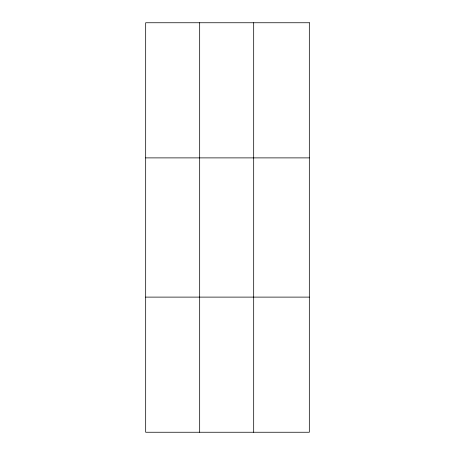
<?xml version="1.0" encoding="UTF-8"?>
<svg xmlns="http://www.w3.org/2000/svg" width="455" height="455" viewBox="0 0 455 455"><rect width="100%" height="100%" fill="white"/><g stroke="black" fill="none" stroke-linecap="round" stroke-linejoin="round"><path stroke-width="0.68" d="M199.677 432.25L199.677 22.75M253.685 432.25L253.685 22.75M145.674 157.885L309.326 157.885M145.674 297.115L309.326 297.115M309.326 22.75L309.326 432.25L145.674 432.25L145.674 22.75L309.326 22.75"/></g></svg>
